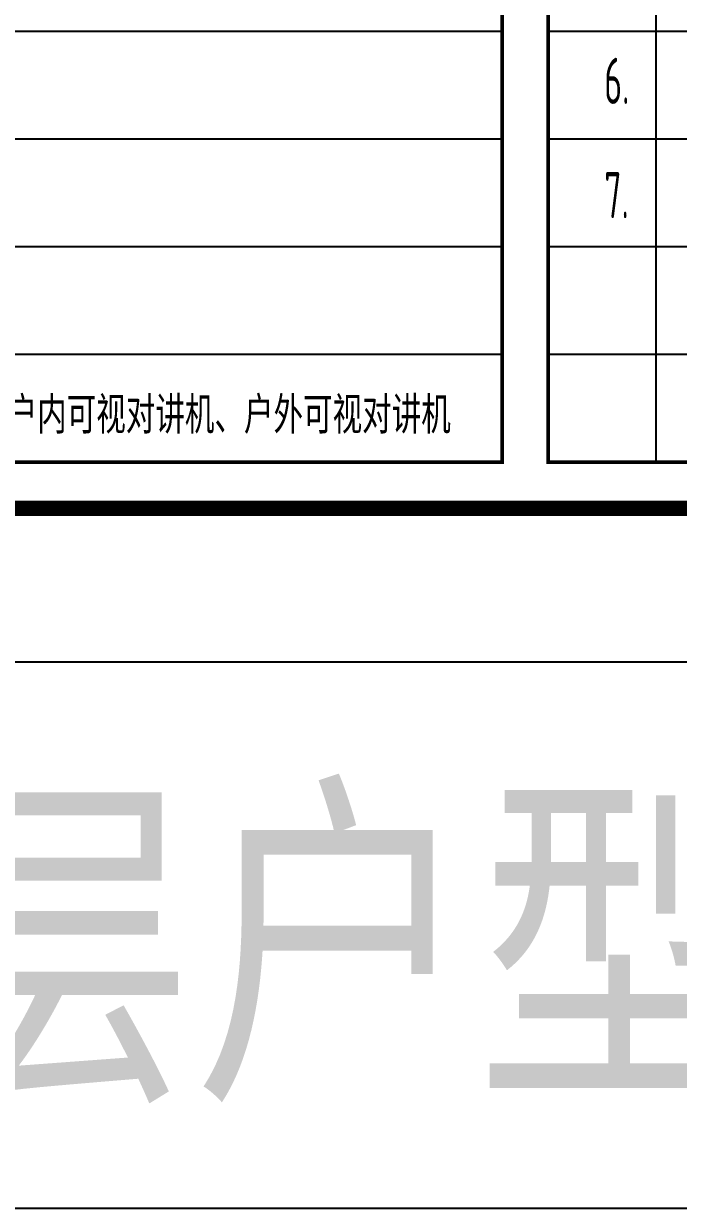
# Model space of a CAD drawing. Extents: x -518115 to 790560, y -210384 to 1628073.
# Drawn here: x 419492 to 423746, y -210384 to -202687 of the extents above; entities that cross this region are included whole.
import ezdxf

# ---------------------------------------------------------------- set-up
doc = ezdxf.new("R2010")
doc.units = 0
doc.header["$LTSCALE"] = 1000
doc.header["$MEASUREMENT"] = 0
for name, color, linetype in [('C-Sheet-图框', 101, 'Continuous'), ('PUB_TEXT', 4, 'Continuous'), ('图框', 140, 'Continuous'), ('导图字', 7, 'Continuous')]:
    doc.layers.add(name, color=color, linetype=linetype)
doc.layers.add('yichutu', color=7, linetype='Continuous', true_color=0xffffff, plot=False)
doc.styles.add('房间名称', font='TSSDENG', dxfattribs={"width": 0.8, "bigfont": 'HZTXT'})
doc.styles.add('黑体', font='')
doc.styles.get('黑体').set_extended_font_data('SimHei')

# ---------------------------------------------------------------- blocks, each defined once
blk = doc.blocks.new('yct-841-594-84100-59399.9999999999-100-1000.0')
at = {"color": 7, "true_color": 0xffffff}
blk.add_lwpolyline([(0, -3549.1), (80357.9, -3549.1), (80357.9, 0), (0, 0)], close=True, dxfattribs=at)
at = {"layer": 'yichutu', "color": 7, "true_color": 0xffffff}
blk.add_lwpolyline([(0, 0), (0, 59400), (84100, 59400), (84100, 0)], close=True, dxfattribs=at)
blk = doc.blocks.new('A$C78D13F63')
at = {"layer": 'C-Sheet-图框', "color": 0}
for p, q in [((14786.8, 6600), (14786.8, 300)), ((300, 3100), (13786.8, 3100)), ((14086.8, 3100), (31203.8, 3100)), ((300, 2400), (13786.8, 2400)), ((14086.8, 2400), (31203.8, 2400)), ((300, 1700), (13786.8, 1700)), ((14086.8, 1700), (31203.8, 1700)), ((300, 1000), (13786.8, 1000)), ((14086.8, 1000), (31203.8, 1000))]:
    blk.add_line(p, q, dxfattribs=at)
at = {"layer": 'C-Sheet-图框', "color": 0, "const_width": 24}
blk.add_lwpolyline([(300, 300), (300, 7300), (13786.8, 7300), (13786.8, 300), (300, 300)], dxfattribs=at)
blk.add_lwpolyline([(14086.8, 300), (14086.8, 7300), (31203.8, 7300), (31203.8, 300)], close=True, dxfattribs=at)
at = {"layer": 'PUB_TEXT', "style": '房间名称'}
for s, height, width, p in [('6.', 300, 0.56, (14450.8, 2627.2)), ('7.', 300, 0.56, (14450.8, 1884.7)), ('户内强电箱、户内弱电箱、户内可视对讲机、户外可视对讲机', 240, 0.8, (8269.5, 484.7))]:
    blk.add_text(s, height=height, dxfattribs=dict(at, width=width)).set_placement(p)
blk = doc.blocks.new('TK')
at = {"layer": '图框'}
blk.add_lwpolyline([(465375, 548713.7), (549475, 548713.7), (549475, 489313.7), (465375, 489313.7)], close=True, dxfattribs=at)
blk.add_lwpolyline([(465375, 548713.7), (549475, 548713.7), (549475, 489313.7), (465375, 489313.7)], close=True, dxfattribs=at)
at = {"layer": '图框', "const_width": 100}
blk.add_lwpolyline([(548475, 490313.7), (548475, 547713.7), (467875, 547713.7), (467875, 490313.7)], close=True, dxfattribs=at)

msp = doc.modelspace()

# ---------------------------------------------------------------- block references
at = {"layer": 'yichutu'}
msp.add_blockref('yct-841-594-84100-59399.9999999999-100-1000.0', (406314.1, -206835), dxfattribs=at)

# ---------------------------------------------------------------- texts
at = {"layer": '导图字', "color": 1, "style": '黑体', "width": 0.8}
msp.add_text('建施_19_标准层户型大样图_A1', height=1682.363, dxfattribs=at).set_placement((407757.3, -209498.5))

# ---------------------------------------------------------------- next in the draw order: block references
msp.add_blockref('A$C78D13F63', (408814.1, -205835))

# ---------------------------------------------------------------- next in the draw order: block references
msp.add_blockref('TK', (-59060.9, -696148.7))

doc.saveas('drawing.dxf')
